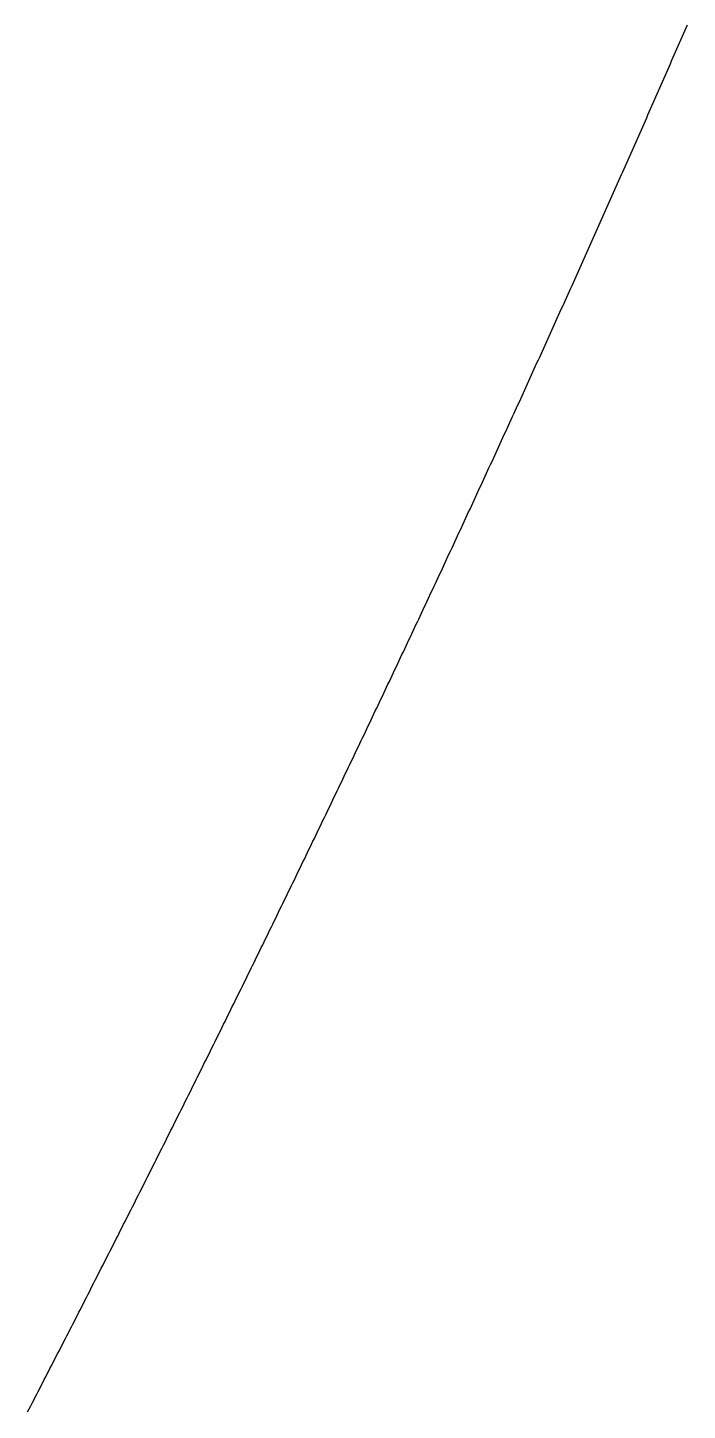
# Model space of a CAD drawing. Extents: x 6805096 to 46905100, y -25788412 to -58651.
# Drawn here: x 44105348 to 44677251, y -21840404 to -20642093 of the extents above; entities that cross this region are included whole.
import ezdxf

# ---------------------------------------------------------------- set-up
doc = ezdxf.new("R2010")
doc.units = 0

msp = doc.modelspace()

# ---------------------------------------------------------------- linework, layer by layer
at = {"layer": 'Layer 1'}
for p, q in [((44673854.093297, -20647388.313719), (44674986.696538, -20644787.007469)), ((44674986.696538, -20644787.007469), (44676118.912943, -20642185.566619)), ((44676118.912943, -20642185.566619), (44677250.742509, -20639583.991214)), ((44668185.274699, -20660392.824437), (44669319.812058, -20657792.191844)), ((44669319.812058, -20657792.191844), (44670453.962601, -20655191.424432)), ((44670453.962601, -20655191.424432), (44671587.726325, -20652590.522244)), ((44671587.726325, -20652590.522244), (44672721.103225, -20649989.485325)), ((44672721.103225, -20649989.485325), (44673854.093297, -20647388.313719)), ((44662506.785806, -20673393.963571), (44663643.257185, -20670794.005735)), ((44663643.257185, -20670794.005735), (44664779.341767, -20668193.912859)), ((44664779.341767, -20668193.912859), (44665915.03955, -20665593.684988)), ((44665915.03955, -20665593.684988), (44667050.350529, -20662993.322166)), ((44667050.350529, -20662993.322166), (44668185.274699, -20660392.824437)), ((44657957.032408, -20683792.443643), (44659095.050932, -20681193.026404)), ((44659095.050932, -20681193.026404), (44660232.682676, -20678593.473949)), ((44660232.682676, -20678593.473949), (44661369.927635, -20675993.786324)), ((44661369.927635, -20675993.786324), (44662506.785806, -20673393.963571)), ((44652261.138221, -20696787.500071), (44653401.090588, -20694188.759568)), ((44653401.090588, -20694188.759568), (44654540.656194, -20691589.883629)), ((44654540.656194, -20691589.883629), (44655679.835035, -20688990.8723)), ((44655679.835035, -20688990.8723), (44656818.627108, -20686391.725623)), ((44656818.627108, -20686391.725623), (44657957.032408, -20683792.443643)), ((44647697.461226, -20707181.106854), (44648838.960596, -20704582.908531)), ((44648838.960596, -20704582.908531), (44649980.073221, -20701984.574597)), ((44649980.073221, -20701984.574597), (44651120.799098, -20699386.105095)), ((44651120.799098, -20699386.105095), (44652261.138221, -20696787.500071)), ((44641984.163337, -20720170.062763), (44643127.596373, -20717572.543155)), ((44643127.596373, -20717572.543155), (44644270.642684, -20714974.887716)), ((44644270.642684, -20714974.887716), (44645413.302266, -20712377.09649)), ((44645413.302266, -20712377.09649), (44646555.575114, -20709779.169522)), ((44646555.575114, -20709779.169522), (44647697.461226, -20707181.106854)), ((44636261.197413, -20733155.621799), (44637406.564017, -20730558.782006)), ((44637406.564017, -20730558.782006), (44638551.543915, -20727961.806161)), ((44638551.543915, -20727961.806161), (44639696.137104, -20725364.69431)), ((44639696.137104, -20725364.69431), (44640840.343579, -20722767.446496)), ((44640840.343579, -20722767.446496), (44641984.163337, -20720170.062763)), ((44631675.864019, -20743541.619584), (44632822.777407, -20740945.324434)), ((44632822.777407, -20740945.324434), (44633969.304104, -20738348.893057)), ((44633969.304104, -20738348.893057), (44635115.444108, -20735752.325498)), ((44635115.444108, -20735752.325498), (44636261.197413, -20733155.621799)), ((44625935.496872, -20756521.050393), (44627084.34365, -20753925.437036)), ((44627084.34365, -20753925.437036), (44628232.803757, -20751329.687233)), ((44628232.803757, -20751329.687233), (44629380.877191, -20748733.801028)), ((44629380.877191, -20748733.801028), (44630528.563946, -20746137.778463)), ((44630528.563946, -20746137.778463), (44631675.864019, -20743541.619584)), ((44621336.243135, -20766902.138471), (44622486.636555, -20764307.071341)), ((44622486.636555, -20764307.071341), (44623636.64332, -20761711.867589)), ((44623636.64332, -20761711.867589), (44624786.263427, -20759116.527258)), ((44624786.263427, -20759116.527258), (44625935.496872, -20756521.050393)), ((44615578.476356, -20779875.423239), (44616730.802989, -20777281.039883)), ((44616730.802989, -20777281.039883), (44617882.742988, -20774686.519684)), ((44617882.742988, -20774686.519684), (44619034.296348, -20772091.862686)), ((44619034.296348, -20772091.862686), (44620185.463065, -20769497.068934)), ((44620185.463065, -20769497.068934), (44621336.243135, -20766902.138471)), ((44609811.043802, -20792845.285845), (44610965.303551, -20790251.58736)), ((44610965.303551, -20790251.58736), (44612119.176685, -20787657.751814)), ((44612119.176685, -20787657.751814), (44613272.663199, -20785063.779249)), ((44613272.663199, -20785063.779249), (44614425.763091, -20782469.669709)), ((44614425.763091, -20782469.669709), (44615578.476356, -20779875.423239)), ((44605190.138732, -20803218.708276), (44606345.944903, -20800625.558482)), ((44606345.944903, -20800625.558482), (44607501.364474, -20798032.271449)), ((44607501.364474, -20798032.271449), (44608656.397441, -20795438.847222)), ((44608656.397441, -20795438.847222), (44609811.043802, -20792845.285845)), ((44599405.309023, -20816182.397133), (44600563.048133, -20813589.93419)), ((44600563.048133, -20813589.93419), (44601720.400662, -20810997.333789)), ((44601720.400662, -20810997.333789), (44602877.366608, -20808404.595974)), ((44602877.366608, -20808404.595974), (44604033.945966, -20805811.720788)), ((44604033.945966, -20805811.720788), (44605190.138732, -20803218.708276)), ((44593610.814917, -20829142.648432), (44594770.486867, -20826550.873441)), ((44594770.486867, -20826550.873441), (44595929.772256, -20823958.960771)), ((44595929.772256, -20823958.960771), (44597088.671081, -20821366.910467)), ((44597088.671081, -20821366.910467), (44598247.183338, -20818774.722573)), ((44598247.183338, -20818774.722573), (44599405.309023, -20816182.397133)), ((44588968.261596, -20839508.370736), (44590129.479747, -20836917.146897)), ((44590129.479747, -20836917.146897), (44591290.311353, -20834325.785205)), ((44591290.311353, -20834325.785205), (44592450.756411, -20831734.285702)), ((44592450.756411, -20831734.285702), (44593610.814917, -20829142.648432)), ((44583156.372812, -20852462.420578), (44584319.523627, -20849871.88667)), ((44584319.523627, -20849871.88667), (44585482.287916, -20847281.214688)), ((44585482.287916, -20847281.214688), (44586644.665677, -20844690.404675)), ((44586644.665677, -20844690.404675), (44587806.656905, -20842099.456677)), ((44587806.656905, -20842099.456677), (44588968.261596, -20839508.370736)), ((44578499.904386, -20862823.174591), (44579664.60126, -20860233.193419)), ((44579664.60126, -20860233.193419), (44580828.911625, -20857643.073997)), ((44580828.911625, -20857643.073997), (44581992.835477, -20855052.816368)), ((44581992.835477, -20855052.816368), (44583156.372812, -20852462.420578)), ((44572670.622517, -20875771.005163), (44573837.251878, -20873181.7159)), ((44573837.251878, -20873181.7159), (44575003.494749, -20870592.288168)), ((44575003.494749, -20870592.288168), (44576169.351127, -20868002.72201)), ((44576169.351127, -20868002.72201), (44577334.821007, -20865413.017469)), ((44577334.821007, -20865413.017469), (44578499.904386, -20862823.174591)), ((44566831.678512, -20888715.372888), (44568000.24026, -20886126.776635)), ((44568000.24026, -20886126.776635), (44569168.415539, -20883538.041692)), ((44569168.415539, -20883538.041692), (44570336.204344, -20880949.168103)), ((44570336.204344, -20880949.168103), (44571503.606671, -20878360.155912)), ((44571503.606671, -20878360.155912), (44572670.622517, -20875771.005163)), ((44562153.566899, -20899068.370124), (44563323.674487, -20896480.32907)), ((44563323.674487, -20896480.32907), (44564493.395621, -20893892.14915)), ((44564493.395621, -20893892.14915), (44565662.730297, -20891303.830408)), ((44565662.730297, -20891303.830408), (44566831.678512, -20888715.372888)), ((44556297.232285, -20912006.490871), (44557469.272084, -20909419.144805)), ((44557469.272084, -20909419.144805), (44558640.925449, -20906831.659653)), ((44558640.925449, -20906831.659653), (44559812.192376, -20904244.03546)), ((44559812.192376, -20904244.03546), (44560983.07286, -20901656.272269)), ((44560983.07286, -20901656.272269), (44562153.566899, -20899068.370124)), ((44550431.236911, -20924941.133377), (44551605.208823, -20922354.483399)), ((44551605.208823, -20922354.483399), (44552778.79432, -20919767.694115)), ((44552778.79432, -20919767.694115), (44553951.993399, -20917180.76557)), ((44553951.993399, -20917180.76557), (44555124.806055, -20914593.697807)), ((44555124.806055, -20914593.697807), (44556297.232285, -20912006.490871)), ((44545731.485194, -20935286.339354), (44546907.002725, -20932700.247038)), ((44546907.002725, -20932700.247038), (44548082.133858, -20930114.01524)), ((44548082.133858, -20930114.01524), (44549256.878588, -20927527.644005)), ((44549256.878588, -20927527.644005), (44550431.236911, -20924941.133377)), ((44539848.101688, -20948214.707172), (44541025.551156, -20945629.312923)), ((44541025.551156, -20945629.312923), (44542202.614244, -20943043.778973)), ((44542202.614244, -20943043.778973), (44543379.290949, -20940458.105365)), ((44543379.290949, -20940458.105365), (44544555.581267, -20937872.292144)), ((44544555.581267, -20937872.292144), (44545731.485194, -20935286.339354)), ((44535134.440104, -20958554.886274), (44536313.435049, -20955970.051271)), ((44536313.435049, -20955970.051271), (44537492.043631, -20953385.07639)), ((44537492.043631, -20953385.07639), (44538670.265846, -20950799.961676)), ((44538670.265846, -20950799.961676), (44539848.101688, -20948214.707172)), ((44529233.67006, -20971476.961593), (44530414.596765, -20968892.826636)), ((44530414.596765, -20968892.826636), (44531595.137125, -20966308.551581)), ((44531595.137125, -20966308.551581), (44532775.291138, -20963724.136474)), ((44532775.291138, -20963724.136474), (44533955.058799, -20961139.581357)), ((44533955.058799, -20961139.581357), (44535134.440104, -20958554.886274)), ((44523323.241517, -20984395.533381), (44524506.099882, -20981812.09957)), ((44524506.099882, -20981812.09957), (44525688.571923, -20979228.525441)), ((44525688.571923, -20979228.525441), (44526870.657636, -20976644.81104)), ((44526870.657636, -20976644.81104), (44528052.357016, -20974060.956409)), ((44528052.357016, -20974060.956409), (44529233.67006, -20971476.961593)), ((44518587.944893, -20994727.864576), (44519772.348516, -20992144.992473)), ((44519772.348516, -20992144.992473), (44520956.36583, -20989561.979876)), ((44520956.36583, -20989561.979876), (44522139.996832, -20986978.826831)), ((44522139.996832, -20986978.826831), (44523323.241517, -20984395.533381)), ((44512660.132288, -21007640.116155), (44513846.467395, -21005057.947177)), ((44513846.467395, -21005057.947177), (44515032.416212, -21002475.637486)), ((44515032.416212, -21002475.637486), (44516217.978737, -20999893.187126)), ((44516217.978737, -20999893.187126), (44517403.154965, -20997310.596141)), ((44517403.154965, -20997310.596141), (44518587.944893, -20994727.864576)), ((44506722.66256, -21020548.848811), (44507910.929052, -21017967.384057)), ((44507910.929052, -21017967.384057), (44509098.809275, -21015385.778371)), ((44509098.809275, -21015385.778371), (44510286.303224, -21012804.031796)), ((44510286.303224, -21012804.031796), (44511473.410897, -21010222.144376)), ((44511473.410897, -21010222.144376), (44512660.132288, -21007640.116155)), ((44501965.733979, -21030873.297615), (44503155.545508, -21028292.397033)), ((44503155.545508, -21028292.397033), (44504344.970784, -21025711.355343)), ((44504344.970784, -21025711.355343), (44505534.009803, -21023130.172587)), ((44505534.009803, -21023130.172587), (44506722.66256, -21020548.848811)), ((44496010.882667, -21043775.682354), (44497202.625405, -21041195.487975)), ((44497202.625405, -21041195.487975), (44498393.981909, -21038615.152269)), ((44498393.981909, -21038615.152269), (44499584.952175, -21036034.675277)), ((44499584.952175, -21036034.675277), (44500775.5362, -21033454.057045)), ((44500775.5362, -21033454.057045), (44501965.733979, -21030873.297615)), ((44490046.375607, -21056674.532774), (44491240.049455, -21054095.045699)), ((44491240.049455, -21054095.045699), (44492433.337089, -21051515.417076)), ((44492433.337089, -21051515.417076), (44493626.238505, -21048935.646948)), ((44493626.238505, -21048935.646948), (44494818.753699, -21046355.735359)), ((44494818.753699, -21046355.735359), (44496010.882667, -21043775.682354)), ((44485267.818152, -21066991.064707), (44486463.036817, -21064412.144267)), ((44486463.036817, -21064412.144267), (44487657.869284, -21061833.082102)), ((44487657.869284, -21061833.082102), (44488852.315549, -21059253.878256)), ((44488852.315549, -21059253.878256), (44490046.375607, -21056674.532774)), ((44479285.931985, -21079883.539502), (44480483.081584, -21077305.328344)), ((44480483.081584, -21077305.328344), (44481679.845004, -21074726.975242)), ((44481679.845004, -21074726.975242), (44482876.222241, -21072148.480239)), ((44482876.222241, -21072148.480239), (44484072.213292, -21069569.843379)), ((44484072.213292, -21069569.843379), (44485267.818152, -21066991.064707)), ((44473294.391447, -21092772.464585), (44474493.471881, -21090194.963809)), ((44474493.471881, -21090194.963809), (44475692.166156, -21087617.320869)), ((44475692.166156, -21087617.320869), (44476890.474267, -21085039.535808)), ((44476890.474267, -21085039.535808), (44478088.396212, -21082461.608671)), ((44478088.396212, -21082461.608671), (44479285.931985, -21079883.539502)), ((44468494.2082, -21103081.045165), (44469694.833231, -21100504.113486)), ((44469694.833231, -21100504.113486), (44470895.072118, -21097927.039468)), ((44470895.072118, -21097927.039468), (44472094.924858, -21095349.823152)), ((44472094.924858, -21095349.823152), (44473294.391447, -21092772.464585)), ((44462485.291033, -21115963.566913), (44463687.846721, -21113387.347596)), ((44463687.846721, -21113387.347596), (44464890.016287, -21110810.985719)), ((44464890.016287, -21110810.985719), (44466091.799724, -21108234.481325)), ((44466091.799724, -21108234.481325), (44467293.19703, -21105657.834459)), ((44467293.19703, -21105657.834459), (44468494.2082, -21103081.045165)), ((44457671.207119, -21126267.0177), (44458875.307263, -21123691.369064)), ((44458875.307263, -21123691.369064), (44460079.0213, -21121115.577691)), ((44460079.0213, -21121115.577691), (44461282.349224, -21118539.643626)), ((44461282.349224, -21118539.643626), (44462485.291033, -21115963.566913)), ((44451644.914914, -21139143.118301), (44452850.945539, -21136568.184005)), ((44452850.945539, -21136568.184005), (44454056.590077, -21133993.106753)), ((44454056.590077, -21133993.106753), (44455261.848521, -21131417.886589)), ((44455261.848521, -21131417.886589), (44456466.72087, -21128842.523556)), ((44456466.72087, -21128842.523556), (44457671.207119, -21126267.0177)), ((44445608.970599, -21152015.643901), (44446816.931607, -21149441.425045)), ((44446816.931607, -21149441.425045), (44448024.506547, -21146867.063013)), ((44448024.506547, -21146867.063013), (44449231.695414, -21144292.557849)), ((44449231.695414, -21144292.557849), (44450438.498204, -21141717.909597)), ((44450438.498204, -21141717.909597), (44451644.914914, -21139143.118301)), ((44440773.265958, -21162311.086686), (44441982.771201, -21159737.440973)), ((44441982.771201, -21159737.440973), (44443191.890392, -21157163.651909)), ((44443191.890392, -21157163.651909), (44444400.623526, -21154589.719537)), ((44444400.623526, -21154589.719537), (44445608.970599, -21152015.643901)), ((44434719.949082, -21175177.163429), (44435931.384532, -21172604.235136)), ((44435931.384532, -21172604.235136), (44437142.433948, -21170031.163271)), ((44437142.433948, -21170031.163271), (44438353.097327, -21167457.947879)), ((44438353.097327, -21167457.947879), (44439563.374665, -21164884.589002)), ((44439563.374665, -21164884.589002), (44440773.265958, -21162311.086686)), ((44428656.981473, -21188039.649778), (44429870.34703, -21185467.440004)), ((44429870.34703, -21185467.440004), (44431083.326573, -21182895.086438)), ((44431083.326573, -21182895.086438), (44432295.920099, -21180322.589124)), ((44432295.920099, -21180322.589124), (44433508.127604, -21177749.948107)), ((44433508.127604, -21177749.948107), (44434719.949082, -21175177.163429)), ((44423799.659187, -21198327.050079), (44425014.568759, -21195755.415911)), ((44425014.568759, -21195755.415911), (44426229.092334, -21193183.637776)), ((44426229.092334, -21193183.637776), (44427443.229906, -21190611.715717)), ((44427443.229906, -21190611.715717), (44428656.981473, -21188039.649778)), ((44417719.321495, -21211183.059863), (44418936.160998, -21208612.146193)), ((44418936.160998, -21208612.146193), (44420152.614522, -21206041.088336)), ((44420152.614522, -21206041.088336), (44421368.682065, -21203469.886335)), ((44421368.682065, -21203469.886335), (44422584.363621, -21200898.540235)), ((44422584.363621, -21200898.540235), (44423799.659187, -21198327.050079)), ((44411629.334445, -21224035.463859), (44412848.10378, -21221465.271786)), ((44412848.10378, -21221465.271786), (44414066.487156, -21218894.935307)), ((44414066.487156, -21218894.935307), (44415284.48457, -21216324.454464)), ((44415284.48457, -21216324.454464), (44416502.096018, -21213753.829301)), ((44416502.096018, -21213753.829301), (44417719.321495, -21211183.059863)), ((44406750.397597, -21234314.787193), (44407970.710727, -21231745.173191)), ((44407970.710727, -21231745.173191), (44409190.637914, -21229175.414605)), ((44409190.637914, -21229175.414605), (44410410.179155, -21226605.511479)), ((44410410.179155, -21226605.511479), (44411629.334445, -21224035.463859)), ((44400643.042941, -21247160.686915), (44401865.285726, -21244591.79649)), ((44401865.285726, -21244591.79649), (44403087.142588, -21242022.76126)), ((44403087.142588, -21242022.76126), (44404308.613524, -21239453.581272)), ((44404308.613524, -21239453.581272), (44405529.698528, -21236884.256568)), ((44405529.698528, -21236884.256568), (44406750.397597, -21234314.787193)), ((44394526.040303, -21260002.965455), (44395750.212645, -21257434.799706)), ((44395750.212645, -21257434.799706), (44396973.999084, -21254866.488933)), ((44396973.999084, -21254866.488933), (44398197.399616, -21252298.033181)), ((44398197.399616, -21252298.033181), (44399420.414236, -21249729.432494)), ((44399420.414236, -21249729.432494), (44400643.042941, -21247160.686915)), ((44389625.491976, -21270274.177342), (44390851.207893, -21267706.592125)), ((44390851.207893, -21267706.592125), (44392076.537923, -21265138.861709)), ((44392076.537923, -21265138.861709), (44393301.482061, -21262570.986138)), ((44393301.482061, -21262570.986138), (44394526.040303, -21260002.965455)), ((44383491.124209, -21283109.9239), (44384718.769507, -21280543.065338)), ((44384718.769507, -21280543.065338), (44385946.028936, -21277976.061358)), ((44385946.028936, -21277976.061358), (44387172.902493, -21275408.912002)), ((44387172.902493, -21275408.912002), (44388399.390175, -21272841.617316)), ((44388399.390175, -21272841.617316), (44389625.491976, -21270274.177342)), ((44377347.109837, -21295942.033882), (44378576.684416, -21293375.903075)), ((44378576.684416, -21293375.903075), (44379805.873147, -21290809.62663)), ((44379805.873147, -21290809.62663), (44381034.676026, -21288243.20459)), ((44381034.676026, -21288243.20459), (44382263.093048, -21285676.636998)), ((44382263.093048, -21285676.636998), (44383491.124209, -21283109.9239)), ((44372424.953114, -21306205.099839), (44373656.071048, -21303639.552028)), ((44373656.071048, -21303639.552028), (44374886.803149, -21301073.858402)), ((44374886.803149, -21301073.858402), (44376117.149413, -21298508.019005)), ((44376117.149413, -21298508.019005), (44377347.109837, -21295942.033882)), ((44366263.57609, -21319030.65013), (44367496.623129, -21316465.832053)), ((44367496.623129, -21316465.832053), (44368729.284354, -21313900.867942)), ((44368729.284354, -21313900.867942), (44369961.559763, -21311335.75784)), ((44369961.559763, -21311335.75784), (44371193.449351, -21308770.50179)), ((44371193.449351, -21308770.50179), (44372424.953114, -21306205.099839)), ((44360092.553837, -21331852.548452), (44361327.529882, -21329288.461209)), ((44361327.529882, -21329288.461209), (44362562.120134, -21326724.227711)), ((44362562.120134, -21326724.227711), (44363796.324589, -21324159.848003)), ((44363796.324589, -21324159.848003), (44365030.143242, -21321595.322128)), ((44365030.143242, -21321595.322128), (44366263.57609, -21319030.65013)), ((44355148.791799, -21342107.433996), (44356385.310979, -21339543.932212)), ((44356385.310979, -21339543.932212), (44357621.444381, -21336980.283997)), ((44357621.444381, -21336980.283997), (44358857.192002, -21334416.489396)), ((44358857.192002, -21334416.489396), (44360092.553837, -21331852.548452)), ((44348960.409372, -21354922.744919), (44350198.857381, -21352359.975947)), ((44350198.857381, -21352359.975947), (44351436.919633, -21349797.060325)), ((44351436.919633, -21349797.060325), (44352674.596122, -21347233.998097)), ((44352674.596122, -21347233.998097), (44353911.886846, -21344670.789306)), ((44353911.886846, -21344670.789306), (44355148.791799, -21342107.433996)), ((44342762.383091, -21367734.388477), (44344002.759832, -21365172.353419)), ((44344002.759832, -21365172.353419), (44345242.750834, -21362610.171489)), ((44345242.750834, -21362610.171489), (44346482.356095, -21360047.842734)), ((44346482.356095, -21360047.842734), (44347721.575608, -21357485.367195)), ((44347721.575608, -21357485.367195), (44348960.409372, -21354922.744919)), ((44337797.018823, -21377981.059129), (44339038.938478, -21375419.611991)), ((44339038.938478, -21375419.611991), (44340280.47241, -21372858.017808)), ((44340280.47241, -21372858.017808), (44341521.620616, -21370296.276622)), ((44341521.620616, -21370296.276622), (44342762.383091, -21367734.388477)), ((44331581.634845, -21390786.087579), (44332825.483054, -21388225.376334)), ((44332825.483054, -21388225.376334), (44334068.945561, -21385664.517822)), ((44334068.945561, -21385664.517822), (44335312.02236, -21383103.512088)), ((44335312.02236, -21383103.512088), (44336554.713449, -21380542.359175)), ((44336554.713449, -21380542.359175), (44337797.018823, -21377981.059129)), ((44325356.60839, -21403587.433273), (44326602.385056, -21401027.459019)), ((44326602.385056, -21401027.459019), (44327847.776038, -21398467.337278)), ((44327847.776038, -21398467.337278), (44329092.781333, -21395907.068096)), ((44329092.781333, -21395907.068096), (44330337.400936, -21393346.651515)), ((44330337.400936, -21393346.651515), (44331581.634845, -21390786.087579)), ((44320369.644973, -21413825.854549), (44321616.964333, -21411266.470679)), ((44321616.964333, -21411266.470679), (44322863.898025, -21408706.939147)), ((44322863.898025, -21408706.939147), (44324110.446045, -21406147.259997)), ((44324110.446045, -21406147.259997), (44325356.60839, -21403587.433273)), ((44314127.263298, -21426620.557426), (44315376.510937, -21424061.912526)), ((44315376.510937, -21424061.912526), (44316625.372928, -21421503.119745)), ((44316625.372928, -21421503.119745), (44317873.849267, -21418944.179126)), ((44317873.849267, -21418944.179126), (44319121.93995, -21416385.090712)), ((44319121.93995, -21416385.090712), (44320369.644973, -21413825.854549)), ((44307875.240522, -21439411.562152), (44309126.416342, -21436853.657323)), ((44309126.416342, -21436853.657323), (44310377.206533, -21434295.604391)), ((44310377.206533, -21434295.604391), (44311627.611092, -21431737.403402)), ((44311627.611092, -21431737.403402), (44312877.630015, -21429179.054399)), ((44312877.630015, -21429179.054399), (44314127.263298, -21426620.557426)), ((44301613.577137, -21452198.86323), (44302866.681039, -21449641.69957)), ((44302866.681039, -21449641.69957), (44304119.399333, -21447084.387588)), ((44304119.399333, -21447084.387588), (44305371.732014, -21444526.927329)), ((44305371.732014, -21444526.927329), (44306623.679078, -21441969.318835)), ((44306623.679078, -21441969.318835), (44307875.240522, -21439411.562152)), ((44296597.305521, -21462426.033771), (44297851.951818, -21459869.463838)), ((44297851.951818, -21459869.463838), (44299106.212523, -21457312.745408)), ((44299106.212523, -21457312.745408), (44300360.08763, -21454755.878524)), ((44300360.08763, -21454755.878524), (44301613.577137, -21452198.86323)), ((44290318.290277, -21475206.654427), (44291574.86448, -21472650.827643)), ((44291574.86448, -21472650.827643), (44292831.05311, -21470094.852142)), ((44292831.05311, -21470094.852142), (44294086.856163, -21467538.727966)), ((44294086.856163, -21467538.727966), (44295342.273634, -21464982.455161)), ((44295342.273634, -21464982.455161), (44296597.305521, -21462426.033771)), ((44284029.635801, -21487983.556041), (44285288.137811, -21485428.473506)), ((44285288.137811, -21485428.473506), (44286546.254268, -21482873.242032)), ((44286546.254268, -21482873.242032), (44287803.985167, -21480317.861666)), ((44287803.985167, -21480317.861666), (44289061.330505, -21477762.332449)), ((44289061.330505, -21477762.332449), (44290318.290277, -21475206.654427)), ((44278991.772302, -21498202.395928), (44280251.816488, -21495647.909582)), ((44280251.816488, -21495647.909582), (44281511.475135, -21493093.274124)), ((44281511.475135, -21493093.274124), (44282770.748241, -21490538.489595)), ((44282770.748241, -21490538.489595), (44284029.635801, -21487983.556041)), ((44272685.768445, -21510972.589412), (44273947.74026, -21508418.849294)), ((44273947.74026, -21508418.849294), (44275209.326558, -21505864.959843)), ((44275209.326558, -21505864.959843), (44276470.527333, -21503310.921102)), ((44276470.527333, -21503310.921102), (44277731.342583, -21500756.733116)), ((44277731.342583, -21500756.733116), (44278991.772302, -21498202.395928)), ((44266370.12673, -21523739.04846), (44267634.026078, -21521186.055669)), ((44267634.026078, -21521186.055669), (44268897.539927, -21518632.913325)), ((44268897.539927, -21518632.913325), (44270160.668274, -21516079.621471)), ((44270160.668274, -21516079.621471), (44271423.411115, -21513526.180152)), ((44271423.411115, -21513526.180152), (44272685.768445, -21510972.589412)), ((44261310.674432, -21533949.52321), (44262576.115735, -21531397.129073)), ((44262576.115735, -21531397.129073), (44263841.171555, -21528844.585206)), ((44263841.171555, -21528844.585206), (44265105.841888, -21526291.891654)), ((44265105.841888, -21526291.891654), (44266370.12673, -21523739.04846)), ((44254977.685814, -21546709.24642), (44256245.054472, -21544157.601588)), ((44256245.054472, -21544157.601588), (44257512.037666, -21541605.806808)), ((44257512.037666, -21541605.806808), (44258778.635394, -21539053.862122)), ((44258778.635394, -21539053.862122), (44260044.84765, -21536501.767575)), ((44260044.84765, -21536501.767575), (44261310.674432, -21533949.52321)), ((44248635.060715, -21559465.2198), (44249904.356629, -21556914.325374)), ((44249904.356629, -21556914.325374), (44251173.2671, -21554363.280779)), ((44251173.2671, -21554363.280779), (44252441.792124, -21551812.086059)), ((44252441.792124, -21551812.086059), (44253709.931697, -21549260.741258)), ((44253709.931697, -21549260.741258), (44254977.685814, -21546709.24642)), ((44243554.022699, -21569667.294932), (44244824.860349, -21567117.001622)), ((44244824.860349, -21567117.001622), (44246095.31257, -21564566.557968)), ((44246095.31257, -21564566.557968), (44247365.37936, -21562015.964012)), ((44247365.37936, -21562015.964012), (44248635.060715, -21559465.2198)), ((44237194.053174, -21582416.504764), (44238466.817903, -21579866.96384)), ((44238466.817903, -21579866.96384), (44239739.197224, -21577317.27235)), ((44239739.197224, -21577317.27235), (44241011.191133, -21574767.43034)), ((44241011.191133, -21574767.43034), (44242282.799626, -21572217.437852)), ((44242282.799626, -21572217.437852), (44243554.022699, -21569667.294932)), ((44230824.448543, -21595161.949373), (44232099.140254, -21592613.161933)), ((44232099.140254, -21592613.161933), (44233373.446577, -21590064.223708)), ((44233373.446577, -21590064.223708), (44234647.367507, -21587515.134742)), ((44234647.367507, -21587515.134742), (44235920.90304, -21584965.89508)), ((44235920.90304, -21584965.89508), (44237194.053174, -21582416.504764)), ((44224445.2093, -21607903.623261), (44225721.827894, -21605355.590405)), ((44225721.827894, -21605355.590405), (44226998.061119, -21602807.406544)), ((44226998.061119, -21602807.406544), (44228273.908972, -21600259.071723)), ((44228273.908972, -21600259.071723), (44229549.371448, -21597710.585984)), ((44229549.371448, -21597710.585984), (44230824.448543, -21595161.949373)), ((44219334.881314, -21618094.243758), (44220613.041344, -21615546.815361)), ((44220613.041344, -21615546.815361), (44221890.816021, -21612999.235783)), ((44221890.816021, -21612999.235783), (44223168.205341, -21610451.505069)), ((44223168.205341, -21610451.505069), (44224445.2093, -21607903.623261)), ((44212938.301006, -21630829.116494), (44214218.387742, -21628282.44466)), ((44214218.387742, -21628282.44466), (44215498.089145, -21625735.621426)), ((44215498.089145, -21625735.621426), (44216777.405211, -21623188.646834)), ((44216777.405211, -21623188.646834), (44218056.335935, -21620641.520931)), ((44218056.335935, -21620641.520931), (44219334.881314, -21618094.243758)), ((44206532.08746, -21643560.203115), (44207814.100805, -21641014.288944)), ((44207814.100805, -21641014.288944), (44209095.728835, -21638468.223153)), ((44209095.728835, -21638468.223153), (44210376.971548, -21635922.005784)), ((44210376.971548, -21635922.005784), (44211657.82894, -21633375.636884)), ((44211657.82894, -21633375.636884), (44212938.301006, -21630829.116494)), ((44201400.181024, -21653742.342715), (44202683.735584, -21651197.035466)), ((44202683.735584, -21651197.035466), (44203966.904846, -21648651.57642)), ((44203966.904846, -21648651.57642), (44205249.688806, -21646105.965622)), ((44205249.688806, -21646105.965622), (44206532.08746, -21643560.203115)), ((44194976.628891, -21666466.600476), (44196262.109882, -21663922.052868)), ((44196262.109882, -21663922.052868), (44197547.205595, -21661377.353245)), ((44197547.205595, -21661377.353245), (44198831.916026, -21658832.501649)), ((44198831.916026, -21658832.501649), (44200116.24117, -21656287.498124)), ((44200116.24117, -21656287.498124), (44201400.181024, -21653742.342715)), ((44188543.444897, -21679187.056728), (44189830.852221, -21676643.269862)), ((44189830.852221, -21676643.269862), (44191117.874287, -21674099.33076)), ((44191117.874287, -21674099.33076), (44192404.511089, -21671555.239465)), ((44192404.511089, -21671555.239465), (44193690.762625, -21669010.996023)), ((44193690.762625, -21669010.996023), (44194976.628891, -21666466.600476)), ((44182100.629535, -21691903.705974), (44183389.963093, -21689360.680949)), ((44183389.963093, -21689360.680949), (44184678.911413, -21686817.503468)), ((44184678.911413, -21686817.503468), (44185967.474489, -21684274.173575)), ((44185967.474489, -21684274.173575), (44187255.652319, -21681730.691313)), ((44187255.652319, -21681730.691313), (44188543.444897, -21679187.056728)), ((44176939.442989, -21702074.280631), (44178230.317464, -21699531.865871)), ((44178230.317464, -21699531.865871), (44179520.806716, -21696989.298479)), ((44179520.806716, -21696989.298479), (44180810.910741, -21694446.578498)), ((44180810.910741, -21694446.578498), (44182100.629535, -21691903.705974)), ((44170479.2924, -21714784.063412), (44171772.092933, -21712242.412472)), ((44171772.092933, -21712242.412472), (44173064.508262, -21709700.60868)), ((44173064.508262, -21709700.60868), (44174356.538384, -21707158.65208)), ((44174356.538384, -21707158.65208), (44175648.183294, -21704616.542716)), ((44175648.183294, -21704616.542716), (44176939.442989, -21702074.280631)), ((44164009.511818, -21727490.023792), (44165304.238311, -21724949.137772)), ((44165304.238311, -21724949.137772), (44166598.579619, -21722408.09868)), ((44166598.579619, -21722408.09868), (44167892.535739, -21719866.90656)), ((44167892.535739, -21719866.90656), (44169186.106668, -21717325.561456)), ((44169186.106668, -21717325.561456), (44170479.2924, -21714784.063412)), ((44158826.754088, -21737652.036275), (44160123.021277, -21735111.762982)), ((44160123.021277, -21735111.762982), (44161418.903298, -21732571.336441)), ((44161418.903298, -21732571.336441), (44162714.400146, -21730030.756697)), ((44162714.400146, -21730030.756697), (44164009.511818, -21727490.023792)), ((44152339.640758, -21750351.102481), (44153637.833729, -21747811.596087)), ((44153637.833729, -21747811.596087), (44154935.641552, -21745271.936226)), ((44154935.641552, -21745271.936226), (44156233.064222, -21742732.12294)), ((44156233.064222, -21742732.12294), (44157530.101735, -21740192.156275)), ((44157530.101735, -21740192.156275), (44158826.754088, -21737652.036275)), ((44145842.898811, -21763046.330894), (44147143.017466, -21760507.592499)), ((44147143.017466, -21760507.592499), (44148442.750992, -21757968.700416)), ((44148442.750992, -21757968.700416), (44149742.099386, -21755429.654689)), ((44149742.099386, -21755429.654689), (44151041.062642, -21752890.455363)), ((44151041.062642, -21752890.455363), (44152339.640758, -21750351.102481)), ((44139336.528738, -21775737.716015), (44140638.572979, -21773199.746718)), ((44140638.572979, -21773199.746718), (44141940.232111, -21770661.623514)), ((44141940.232111, -21770661.623514), (44143241.506129, -21768123.346445)), ((44143241.506129, -21768123.346445), (44144542.395031, -21765584.915557)), ((44144542.395031, -21765584.915557), (44145842.898811, -21763046.330894)), ((44134124.50076, -21785888.053248), (44135428.085399, -21783350.700021)), ((44135428.085399, -21783350.700021), (44136731.284944, -21780813.192711)), ((44136731.284944, -21780813.192711), (44138034.099392, -21778275.531361)), ((44138034.099392, -21778275.531361), (44139336.528738, -21775737.716015)), ((44127600.801301, -21798572.506591), (44128906.311348, -21796035.924441)), ((44128906.311348, -21796035.924441), (44130211.436322, -21793499.187988)), ((44130211.436322, -21793499.187988), (44131516.176218, -21790962.297276)), ((44131516.176218, -21790962.297276), (44132820.531032, -21788425.252348)), ((44132820.531032, -21788425.252348), (44134124.50076, -21785888.053248)), ((44121067.475092, -21811253.101249), (44122374.91045, -21808717.291276)), ((44122374.91045, -21808717.291276), (44123681.960754, -21806181.32678)), ((44123681.960754, -21806181.32678), (44124988.626, -21803645.207804)), ((44124988.626, -21803645.207804), (44126294.906183, -21801108.934393)), ((44126294.906183, -21801108.934393), (44127600.801301, -21798572.506591)), ((44115833.883197, -21821394.795027), (44117142.858732, -21818859.603588)), ((44117142.858732, -21818859.603588), (44118451.449229, -21816324.257449)), ((44118451.449229, -21816324.257449), (44119759.654684, -21813788.756654)), ((44119759.654684, -21813788.756654), (44121067.475092, -21811253.101249)), ((44109283.230078, -21834068.430198), (44110594.130748, -21831534.012914)), ((44110594.130748, -21831534.012914), (44111904.646398, -21828999.440711)), ((44111904.646398, -21828999.440711), (44113214.777025, -21826464.713633)), ((44113214.777025, -21826464.713633), (44114524.522626, -21823929.831724)), ((44114524.522626, -21823929.831724), (44115833.883197, -21821394.795027)), ((44105348.217997, -21841670.752094), (44106660.273699, -21839136.799832)), ((44106660.273699, -21839136.799832), (44107971.944394, -21836602.692518)), ((44107971.944394, -21836602.692518), (44109283.230078, -21834068.430198))]:
    msp.add_line(p, q, dxfattribs=at)

doc.saveas('drawing.dxf')
